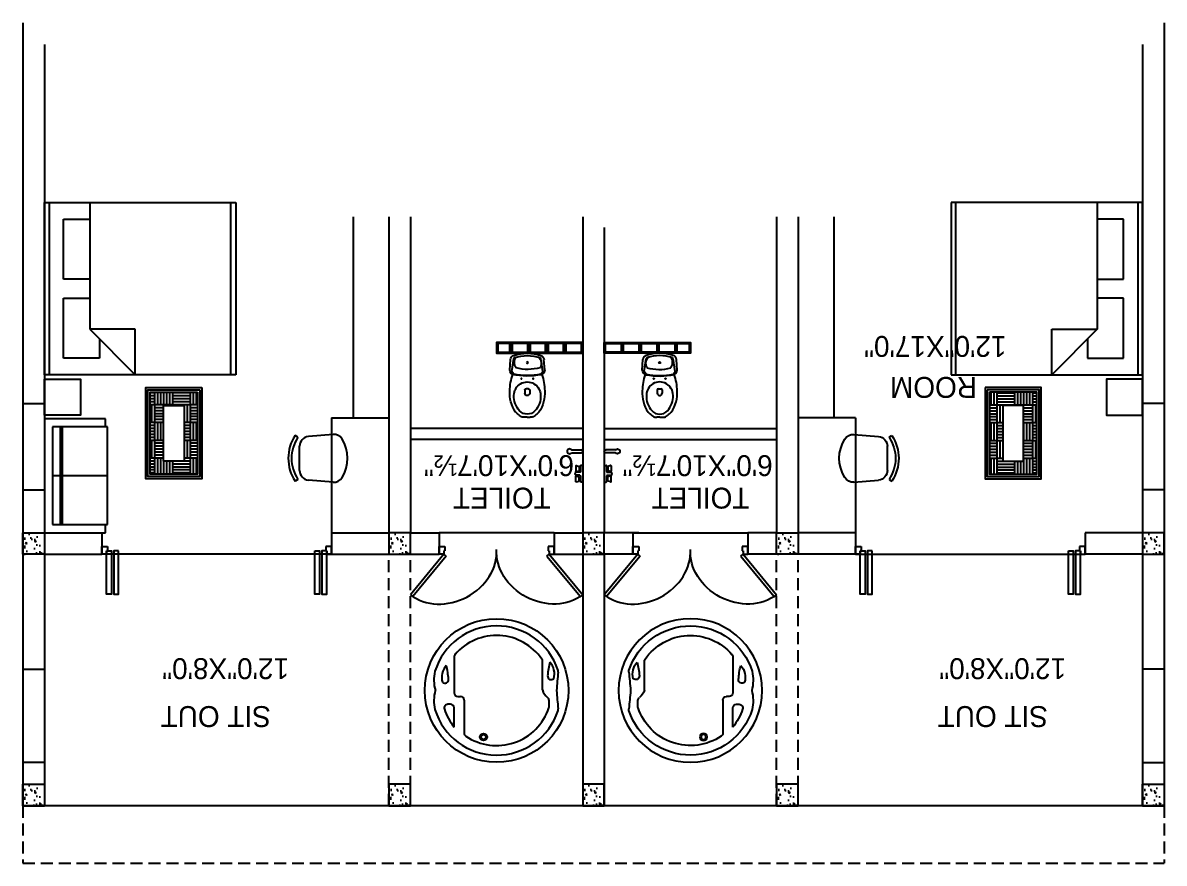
# Model space of a CAD drawing. Extents: x 22122 to 25969, y -3246 to 705.
# Drawn here: x 24188.3 to 24665.3, y -2112.3 to -1761.3 of the extents above; entities that cross this region are included whole.
import ezdxf

# ---------------------------------------------------------------- set-up
doc = ezdxf.new("R2010")
doc.units = 0
doc.header["$LTSCALE"] = 20
doc.header["$MEASUREMENT"] = 0
doc.linetypes.add('HIDDEN', pattern=[0.375, 0.25, -0.125])
doc.linetypes.add('HIDDEN2', pattern=[0.1875, 0.125, -0.0625])
for name, color, linetype in [('COLUMN', 31, 'Continuous'), ('DIMLINE', 254, 'Continuous'), ('DOOR', 1, 'Continuous'), ('FURN', 10, 'Continuous'), ('GLASS BRICKS', 4, 'Continuous'), ('HATCH', 254, 'Continuous'), ('PLUMBING', 6, 'Continuous'), ('text', 2, 'Continuous'), ('wall', 13, 'Continuous')]:
    doc.layers.add(name, color=color, linetype=linetype)
doc.styles.add('style5', font='tt0142m_.ttf')

# ---------------------------------------------------------------- blocks, each defined once
blk = doc.blocks.new('200028')
at = {"layer": 'PLUMBING'}
for points in [[(4.51, 3.33, 1), (4.19, 3.33, 1)], [(4.19, -1.59, 1), (4.51, -1.59, 1)]]:
    blk.add_hatch(color=256, dxfattribs=at).paths.add_polyline_path(points)
for p, q in [((6.25, 6.51), (7.37, 7.3)), ((7.37, 7.3), (12.73, 6.53)), ((7.96, 8.15), (12.33, 7.85)), ((-11.79, 0.87), (-11.79, 2.11)), ((-11.79, 0.87), (-11.79, -0.37)), ((-0.34, 1.87), (-1.73, 1.87)), ((0.16, 1.37), (0.16, 0.37)), ((-0.34, -0.13), (-1.73, -0.13)), ((6.25, -4.77), (7.37, -5.57)), ((7.37, -5.57), (12.73, -4.79)), ((7.96, -6.42), (12.33, -6.11))]:
    blk.add_line(p, q, dxfattribs=at)
for centre, radius in [((4.35, 3.33), 0.156), ((11.09, 0.87), 0.312), ((4.35, -1.59), 0.156)]:
    blk.add_circle(centre, radius, dxfattribs=at)
for centre, radius, start, end in [((-3.12, -1.48), 9.71, 134.7032, 147.6541), ((-7.84, 3.29), 3, 125.7546, 134.7032), ((-1.79, -5.38), 13.57, 85.6873, 125.1099), ((-3.1, -2.14), 8.6, 86.8837, 133.6869), ((-2.58, 0.87), 5.57, 269.4196, 90.5804), ((-1.08, -13.97), 22.13, 71.0966, 89.1989), ((34.56, 0.87), 29.12, 168.7614, 192.0802), ((34.56, 0.87), 28.87, 168.7311, 191.2689), ((7.96, 6.15), 2, 90, 168.7614), ((7.23, 6.32), 1, 81.7925, 168.7311), ((26.7, 1.08), 18.5, 163.6925, 195.267), ((10.67, 3.52), 3.25, 32.7982, 121.967), ((12.19, 5.86), 2, 18.0394, 86.0298), ((12.66, 6.04), 0.5, 18.136, 81.7925), ((-3.12, 0.87), 17.1, 341.864, 18.136), ((-3.12, 0.87), 18.1, 341.9606, 18.0394), ((-8.79, 2.11), 3, 147.6541, 180), ((-6.7, 1.14), 3.75, 128.5444, 184.146), ((-6.7, 0.6), 3.75, 175.854, 231.4556), ((-1.73, 0.87), 1, 90, 180), ((-1.73, 0.87), 1, 180, 270), ((-0.34, 1.37), 0.5, 0, 90), ((-0.34, 0.37), 0.5, 270, 0), ((-8.79, -0.37), 3, 180, 212.3459), ((-3.12, 3.22), 9.71, 212.3459, 225.2968), ((-7.84, -1.55), 3, 225.2968, 234.2454), ((-1.79, 7.11), 13.57, 234.8901, 274.3127), ((-3.1, 3.88), 8.6, 226.3131, 273.1163), ((11.03, -1.03), 3.51, 231.7336, 311.9036), ((12.19, -4.12), 2, 273.9702, 341.9606), ((12.66, -4.3), 0.5, 278.2075, 341.864), ((-1.08, 15.71), 22.13, 270.8011, 288.9034), ((7.96, -4.42), 2, 191.2386, 270), ((7.23, -4.58), 1, 191.2689, 278.2075)]:
    blk.add_arc(centre, radius, start, end, dxfattribs=at)
blk = doc.blocks.new('A$C3B4262AC')
at = {"layer": 'DOOR'}
for p, q in [((0, 4), (0, 0)), ((2.5, 4), (0, 4)), ((0, 0), (3, 0)), ((2.5, 2.25), (2.5, 4)), ((3, 2.25), (2.5, 2.25)), ((3, 0), (3, 2.25))]:
    blk.add_line(p, q, dxfattribs=at)
blk = doc.blocks.new('BIB')
at = {"layer": 'PLUMBING'}
for p, q in [((-4.72, 0.62), (-0.62, 0.62)), ((-4.72, -0.62), (-0.62, -0.62))]:
    blk.add_line(p, q, dxfattribs=at)
for centre, radius, start, end in [((-5.5, 0), 1, 38.6822, 321.3178), ((-0.62, 0), 0.625, 270, 90)]:
    blk.add_arc(centre, radius, start, end, dxfattribs=at)
blk = doc.blocks.new('SHOWER')
at = {"layer": 'PLUMBING'}
for p, q in [((-3.5, 0), (-3.5, 0.75)), ((-3.5, 0), (3.5, 0)), ((-3.43, 2.65), (-3.1, 1.62)), ((-3.26, 2.88), (-1.09, 2.88)), ((-3.25, 1), (-0.88, 1)), ((-2.93, 1.5), (-1.42, 1.5)), ((-0.92, 2.65), (-1.25, 1.62)), ((-0.62, 1.25), (-0.62, 2.62)), ((0.62, 1.25), (0.62, 2.62)), ((0.88, 1), (3.25, 1)), ((0.91, 2.65), (1.24, 1.62)), ((3.25, 2.88), (1.08, 2.88)), ((2.92, 1.5), (1.4, 1.5)), ((3.42, 2.65), (3.09, 1.62)), ((3.5, 0), (3.5, 0.75))]:
    blk.add_line(p, q, dxfattribs=at)
for centre, radius, start, end in [((-3.25, 0.75), 0.25, 90, 180), ((-3.26, 2.7), 0.175, 90, 197.6501), ((-2.93, 1.67), 0.175, 197.6501, 270), ((-1.42, 1.67), 0.175, 270, 342.3499), ((-1.09, 2.7), 0.175, 342.3499, 90), ((-0.88, 1.25), 0.25, 270, 0), ((0, 2.62), 0.625, 0, 180), ((0.88, 1.25), 0.25, 180, 270), ((1.08, 2.7), 0.175, 90, 197.6501), ((1.4, 1.67), 0.175, 197.6501, 270), ((2.92, 1.67), 0.175, 270, 342.3499), ((3.25, 2.7), 0.175, 342.3499, 90), ((3.25, 0.75), 0.25, 0, 90)]:
    blk.add_arc(centre, radius, start, end, dxfattribs=at)
blk = doc.blocks.new('CARLO')
for p, q in [((35.59, 36.27), (35.59, 50.09)), ((39.78, 47.54), (39.78, 39.56)), ((0.13, 39), (0.13, 36.43)), ((38.27, 34.77), (37.09, 34.77)), ((41.28, 38.06), (42.43, 38.06)), ((2.85, 31.97), (2.85, 20.08)), ((39.77, 18.16), (39.77, 33.27))]:
    blk.add_line(p, q)
for centre, radius in [((22.05, 32.28), 30), ((27.54, 51.7), 1.5), ((27.54, 51.7), 1)]:
    blk.add_circle(centre, radius)
for centre, radius, start, end in [((22.05, 32.28), 27, 17.2485, 162.0447), ((22.05, 32.28), 23, 55.9489, 161.7681), ((34.09, 50.09), 1.5, 0, 55.9489), ((21.06, 32.53), 24, 18.2214, 38.7348), ((-2.21, 40.14), 1.5, 162.0447, 186.6967), ((-156.94, 21.97), 154.3, 3.824, 6.6967), ((1.63, 39), 1.5, 161.7681, 180), ((41.28, 39.56), 1.5, 180, 270), ((42.43, 39.56), 1.5, 270, 18.2214), ((32.34, 36.61), 15.93, 344.1542, 13.3342), ((1.63, 36.43), 1.5, 180, 233.6333), ((-2.5, 30.81), 5.48, 12.253, 53.6333), ((37.09, 36.27), 1.5, 180, 270), ((38.27, 33.27), 1.5, 0, 90), ((-160.31, 42.94), 157.69, 353.3167, 356.1156), ((43.66, 27.73), 1.5, 46.3379, 184.9136), ((37.74, 26.77), 7.26, 317.5847, 16.3861), ((32.42, 27.93), 15.84, 346.6544, 15.8676), ((-2.21, 24.41), 1.5, 173.3167, 197.9548), ((22.05, 32.28), 27, 197.9548, 342.7515), ((5.15, 25.31), 7.26, 163.6139, 222.4153), ((-0.77, 26.27), 1.5, 355.0864, 133.6621), ((-29.07, 28.03), 29.85, 345.215, 356.3677), ((71.96, 29.49), 29.85, 183.6323, 194.785), ((4.35, 20.08), 1.5, 180, 214.5636), ((22.05, 32.28), 23, 214.5636, 318.9795), ((37.77, 18.35), 2, 318.4718, 360)]:
    blk.add_arc(centre, radius, start, end)
blk = doc.blocks.new('A$C30EC73FB')
at = {"layer": 'DOOR'}
for p, q in [((2, 0), (-12, 16.94)), ((2.94, 0.78), (-11.02, 17.65)), ((2.94, 0.78), (2, 0))]:
    blk.add_line(p, q, dxfattribs=at)
at = {"layer": 'DOOR', "extrusion": (0, 0, -1)}
blk.add_ellipse((2.83, 1.52), major_axis=(-19.46, 9.92), ratio=0.847758, start_param=0.387427, end_param=2.787493, dxfattribs=at)
blk = doc.blocks.new('RECTANG')
for p, q in [((1, 1), (0, 1)), ((0, 1), (0, 0)), ((1, 0), (1, 1)), ((0, 0), (1, 0))]:
    blk.add_line(p, q)
blk = doc.blocks.new('BEDKING')
at = {"color": 0}
for p, q in [((-78, -36), (-78, 36)), ((-19, 36), (-19, -17)), ((-2, 36), (-2, -36)), ((-8, 29), (-19, 29)), ((-8, 4), (-8, 29)), ((-19, 4), (-8, 4)), ((-8, -4), (-19, -4)), ((-8, -29), (-8, -4)), ((-38, -17), (-19, -17)), ((-38, -36), (-38, -17)), ((-19, -17), (-38, -36)), ((-23, -21), (-23, -29)), ((-23, -29), (-8, -29))]:
    blk.add_line(p, q, dxfattribs=at)
at = {"color": 0, "xscale": 80, "yscale": 72, "zscale": 80}
blk.add_blockref('RECTANG', (-80, -36), dxfattribs=at)
blk = doc.blocks.new('CHAIR1')
at = {"color": 0}
for p, q in [((6.09, 9.96), (16.38, 9.07)), ((20.77, 8.8), (21.88, 9.57)), ((20.09, 5.02), (20.09, -5.02)), ((6.09, -9.96), (16.38, -9.07)), ((20.77, -8.8), (21.88, -9.57))]:
    blk.add_line(p, q, dxfattribs=at)
for centre, radius, start, end in [((5.74, 5.91), 4.06, 85.0303, 148.407), ((7.9, 0), 16.94, 325.6197, 34.3803), ((15.35, 0), 15.35, 148.407, 211.593), ((16.03, 5.02), 4.06, 0, 85.0303), ((7.9, 0), 15.59, 325.6197, 34.3803), ((5.74, -5.91), 4.06, 211.593, 274.9697), ((16.03, -5.02), 4.06, 274.9697, 0)]:
    blk.add_arc(centre, radius, start, end, dxfattribs=at)
blk = doc.blocks.new('SOFA')
at = {"color": 1}
for p, q in [((28, 4), (-28, 4)), ((-28, 4), (-28, -26)), ((24, 0), (-24, 0)), ((-24, 0), (-24, -27)), ((0, -27), (0, 0)), ((28, -26), (28, 4)), ((-24, -4), (24, -4)), ((-24, -5), (24, -5)), ((24, -27), (24, 0)), ((24, -27), (24, 0)), ((-28, -26), (-24, -26)), ((-24, -27), (24, -27)), ((24, -26), (28, -26))]:
    blk.add_line(p, q, dxfattribs=at)

msp = doc.modelspace()

# ---------------------------------------------------------------- hatches: boundary and pattern name
at = {"layer": 'FURN'}
h = msp.add_hatch(dxfattribs=at)
h.set_pattern_fill('AR-PARQ1', color=9, scale=0.61875, style=0)
h.set_pattern_definition([(270, (19394.801, 4041.431), (7.425, -7.425), [7.425, -7.425]), (270, (19393.5636, 4041.431), (7.425, -7.425), [7.425, -7.425]), (270, (19392.326, 4041.431), (7.425, -7.425), [7.425, -7.425]), (270, (19391.0886, 4041.431), (7.425, -7.425), [7.425, -7.425]), (270, (19389.851, 4041.431), (7.425, -7.425), [7.425, -7.425]), (270, (19388.6136, 4041.431), (7.425, -7.425), [7.425, -7.425]), (270, (19387.376, 4041.431), (7.425, -7.425), [7.425, -7.425]), (180, (19394.801, 4034.006), (-7.425, 7.425), [7.425, -7.425]), (180, (19394.801, 4032.768), (-7.425, 7.425), [7.425, -7.425]), (180, (19394.801, 4031.531), (-7.425, 7.425), [7.425, -7.425]), (180, (19394.801, 4030.293), (-7.425, 7.425), [7.425, -7.425]), (180, (19394.801, 4029.056), (-7.425, 7.425), [7.425, -7.425]), (180, (19394.801, 4027.818), (-7.425, 7.425), [7.425, -7.425]), (180, (19394.801, 4026.581), (-7.425, 7.425), [7.425, -7.425])])
h.paths.add_polyline_path([(24261.26, -1949.84), (24241.47, -1949.84), (24241.47, -1915.52), (24261.26, -1915.52)])
h.paths.add_polyline_path([(24255.69, -1921.13), (24247.04, -1921.13), (24247.04, -1944.32), (24255.69, -1944.32)], flags=16)
h = msp.add_hatch(dxfattribs=at)
h.set_pattern_fill('AR-PARQ1', color=9, scale=0.61875, style=0)
h.set_pattern_definition([(270, (29458.724, 4041.431), (-7.425, -7.425), [7.425, -7.425]), (270, (29459.962, 4041.431), (-7.425, -7.425), [7.425, -7.425]), (270, (29461.199, 4041.431), (-7.425, -7.425), [7.425, -7.425]), (270, (29462.437, 4041.431), (-7.425, -7.425), [7.425, -7.425]), (270, (29463.674, 4041.431), (-7.425, -7.425), [7.425, -7.425]), (270, (29464.912, 4041.431), (-7.425, -7.425), [7.425, -7.425]), (270, (29466.149, 4041.431), (-7.425, -7.425), [7.425, -7.425]), (360, (29458.724, 4034.006), (7.425, 7.425), [7.425, -7.425]), (360, (29458.724, 4032.768), (7.425, 7.425), [7.425, -7.425]), (360, (29458.724, 4031.531), (7.425, 7.425), [7.425, -7.425]), (360, (29458.724, 4030.293), (7.425, 7.425), [7.425, -7.425]), (360, (29458.724, 4029.056), (7.425, 7.425), [7.425, -7.425]), (360, (29458.724, 4027.818), (7.425, 7.425), [7.425, -7.425]), (360, (29458.724, 4026.581), (7.425, 7.425), [7.425, -7.425])])
h.paths.add_polyline_path([(24592.27, -1949.84), (24612.06, -1949.84), (24612.06, -1915.52), (24592.27, -1915.52)])
h.paths.add_polyline_path([(24597.84, -1921.13), (24606.49, -1921.13), (24606.49, -1944.32), (24597.84, -1944.32)], flags=16)
at = {"layer": 'HATCH'}
h = msp.add_hatch(dxfattribs=at)
h.set_pattern_fill('AR-CONC', color=8, angle=180, style=0)
h.set_pattern_definition([(230, (197682.3204, -39675.821), (-7.17260183, 0.62752135), [0.75, -8.25]), (175, (197682.3204, -39675.821), (1.38751334, -7.52192134), [0.6, -6.6]), (280.4514, (197681.723, -39675.7686), (-5.78509382, -6.89439542), [0.6374019, -7.01142112]), (226.1842, (197682.32, -39677.821), (-10.6724105, 1.65519014), [1.125, -12.375]), (276.6356, (197681.431, -39677.683), (-9.34662706, -9.7411787), [0.9561029, -10.51713]), (171.1842, (197682.32, -39677.821), (-9.34661945, -9.741186), [0.9, -9.9]), (201, (197681.3204, -39677.321), (-5.96907052, 4.0261889), [0.75, -8.25]), (146, (197681.3204, -39677.321), (-2.43315332, -7.25150045), [0.6, -6.6]), (251.4514, (197680.823, -39676.985), (-8.40222629, -3.22530497), [0.6374019, -7.01142112]), (217.5, (197682.3204, -39675.8209), (-0.121598553, -3.32893854), [0, -6.52, 0, -6.7, 0, -6.625]), (187.5, (197682.3204, -39675.821), (-2.630695374, -3.94411712), [0, -3.82, 0, -6.37, 0, -2.525]), (147.5, (197684.5504, -39675.8209), (-5.33822436, 0.225548717), [0, -2.5, 0, -7.8, 0, -10.35]), (137.5, (197685.5504, -39675.821), (-5.83186169, -1.00104982), [0, -3.25, 0, -5.18, 0, -7.35])])
h.paths.add_polyline_path([(24188.26, -1983.29), (24197.26, -1983.29), (24197.26, -1974.29), (24188.26, -1974.29)])
h = msp.add_hatch(dxfattribs=at)
h.set_pattern_fill('AR-CONC', color=8, angle=180, style=0)
h.set_pattern_definition([(230, (197835.319, -39675.821), (-7.17260183, 0.62752135), [0.75, -8.25]), (175, (197835.319, -39675.821), (1.38751334, -7.52192134), [0.6, -6.6]), (280.4514, (197834.721, -39675.7686), (-5.78509382, -6.89439542), [0.6374019, -7.01142112]), (226.1842, (197835.319, -39677.821), (-10.6724105, 1.65519014), [1.125, -12.375]), (276.6356, (197834.43, -39677.683), (-9.34662706, -9.7411787), [0.9561029, -10.51713]), (171.1842, (197835.319, -39677.821), (-9.34661945, -9.741186), [0.9, -9.9]), (201, (197834.319, -39677.321), (-5.96907052, 4.0261889), [0.75, -8.25]), (146, (197834.319, -39677.321), (-2.43315332, -7.25150045), [0.6, -6.6]), (251.4514, (197833.8215, -39676.985), (-8.40222629, -3.22530497), [0.6374019, -7.01142112]), (217.5, (197835.319, -39675.8209), (-0.121598553, -3.32893854), [0, -6.52, 0, -6.7, 0, -6.625]), (187.5, (197835.319, -39675.821), (-2.630695374, -3.94411712), [0, -3.82, 0, -6.37, 0, -2.525]), (147.5, (197837.549, -39675.8209), (-5.33822436, 0.225548717), [0, -2.5, 0, -7.8, 0, -10.35]), (137.5, (197838.549, -39675.821), (-5.83186169, -1.00104982), [0, -3.25, 0, -5.18, 0, -7.35])])
h.paths.add_polyline_path([(24341.26, -1983.29), (24350.26, -1983.29), (24350.26, -1974.29), (24341.26, -1974.29)])
h = msp.add_hatch(dxfattribs=at)
h.set_pattern_fill('AR-CONC', color=8, angle=180, style=0)
h.set_pattern_definition([(230, (197916.3204, -39675.821), (-7.17260183, 0.62752135), [0.75, -8.25]), (175, (197916.3204, -39675.821), (1.38751334, -7.52192134), [0.6, -6.6]), (280.4514, (197915.723, -39675.7686), (-5.78509382, -6.89439542), [0.6374019, -7.01142112]), (226.1842, (197916.32, -39677.821), (-10.6724105, 1.65519014), [1.125, -12.375]), (276.6356, (197915.431, -39677.683), (-9.34662706, -9.7411787), [0.9561029, -10.51713]), (171.1842, (197916.32, -39677.821), (-9.34661945, -9.741186), [0.9, -9.9]), (201, (197915.3204, -39677.321), (-5.96907052, 4.0261889), [0.75, -8.25]), (146, (197915.3204, -39677.321), (-2.43315332, -7.25150045), [0.6, -6.6]), (251.4514, (197914.823, -39676.985), (-8.40222629, -3.22530497), [0.6374019, -7.01142112]), (217.5, (197916.3204, -39675.8209), (-0.121598553, -3.32893854), [0, -6.52, 0, -6.7, 0, -6.625]), (187.5, (197916.3204, -39675.821), (-2.630695374, -3.94411712), [0, -3.82, 0, -6.37, 0, -2.525]), (147.5, (197918.5504, -39675.8209), (-5.33822436, 0.225548717), [0, -2.5, 0, -7.8, 0, -10.35]), (137.5, (197919.5504, -39675.821), (-5.83186169, -1.00104982), [0, -3.25, 0, -5.18, 0, -7.35])])
h.paths.add_polyline_path([(24422.26, -1983.29), (24431.26, -1983.29), (24431.26, -1974.29), (24422.26, -1974.29)])
h = msp.add_hatch(dxfattribs=at)
h.set_pattern_fill('AR-CONC', color=8, angle=180, style=0)
h.set_pattern_definition([(230, (197997.3204, -39675.821), (-7.17260183, 0.62752135), [0.75, -8.25]), (175, (197997.3204, -39675.821), (1.38751334, -7.52192134), [0.6, -6.6]), (280.4514, (197996.723, -39675.7686), (-5.78509382, -6.89439542), [0.6374019, -7.01142112]), (226.1842, (197997.32, -39677.821), (-10.6724105, 1.65519014), [1.125, -12.375]), (276.6356, (197996.431, -39677.683), (-9.34662706, -9.7411787), [0.9561029, -10.51713]), (171.1842, (197997.32, -39677.821), (-9.34661945, -9.741186), [0.9, -9.9]), (201, (197996.3204, -39677.321), (-5.96907052, 4.0261889), [0.75, -8.25]), (146, (197996.3204, -39677.321), (-2.43315332, -7.25150045), [0.6, -6.6]), (251.4514, (197995.823, -39676.985), (-8.40222629, -3.22530497), [0.6374019, -7.01142112]), (217.5, (197997.3204, -39675.8209), (-0.121598553, -3.32893854), [0, -6.52, 0, -6.7, 0, -6.625]), (187.5, (197997.3204, -39675.821), (-2.630695374, -3.94411712), [0, -3.82, 0, -6.37, 0, -2.525]), (147.5, (197999.5504, -39675.8209), (-5.33822436, 0.225548717), [0, -2.5, 0, -7.8, 0, -10.35]), (137.5, (198000.5504, -39675.821), (-5.83186169, -1.00104982), [0, -3.25, 0, -5.18, 0, -7.35])])
h.paths.add_polyline_path([(24503.26, -1983.29), (24512.26, -1983.29), (24512.26, -1974.29), (24503.26, -1974.29)])
h = msp.add_hatch(dxfattribs=at)
h.set_pattern_fill('AR-CONC', color=8, angle=180, style=0)
h.set_pattern_definition([(230, (198150.3204, -39675.821), (-7.17260183, 0.62752135), [0.75, -8.25]), (175, (198150.3204, -39675.821), (1.38751334, -7.52192134), [0.6, -6.6]), (280.4514, (198149.723, -39675.7686), (-5.78509382, -6.89439542), [0.6374019, -7.01142112]), (226.1842, (198150.32, -39677.821), (-10.6724105, 1.65519014), [1.125, -12.375]), (276.6356, (198149.431, -39677.683), (-9.34662706, -9.7411787), [0.9561029, -10.51713]), (171.1842, (198150.32, -39677.821), (-9.34661945, -9.741186), [0.9, -9.9]), (201, (198149.3204, -39677.321), (-5.96907052, 4.0261889), [0.75, -8.25]), (146, (198149.3204, -39677.321), (-2.43315332, -7.25150045), [0.6, -6.6]), (251.4514, (198148.823, -39676.985), (-8.40222629, -3.22530497), [0.6374019, -7.01142112]), (217.5, (198150.3204, -39675.8209), (-0.121598553, -3.32893854), [0, -6.52, 0, -6.7, 0, -6.625]), (187.5, (198150.3204, -39675.821), (-2.630695374, -3.94411712), [0, -3.82, 0, -6.37, 0, -2.525]), (147.5, (198152.5504, -39675.8209), (-5.33822436, 0.225548717), [0, -2.5, 0, -7.8, 0, -10.35]), (137.5, (198153.5504, -39675.821), (-5.83186169, -1.00104982), [0, -3.25, 0, -5.18, 0, -7.35])])
h.paths.add_polyline_path([(24656.26, -1983.29), (24665.26, -1983.29), (24665.26, -1974.29), (24656.26, -1974.29)])
h = msp.add_hatch(dxfattribs=at)
h.set_pattern_fill('AR-CONC', color=8, angle=180, style=0)
h.set_pattern_definition([(230, (197682.3204, -39780.821), (-7.17260183, 0.62752135), [0.75, -8.25]), (175, (197682.3204, -39780.821), (1.38751334, -7.52192134), [0.6, -6.6]), (280.4514, (197681.723, -39780.7686), (-5.78509382, -6.89439542), [0.6374019, -7.01142112]), (226.1842, (197682.32, -39782.821), (-10.6724105, 1.65519014), [1.125, -12.375]), (276.6356, (197681.431, -39782.683), (-9.34662706, -9.7411787), [0.9561029, -10.51713]), (171.1842, (197682.32, -39782.821), (-9.34661945, -9.741186), [0.9, -9.9]), (201, (197681.3204, -39782.321), (-5.96907052, 4.0261889), [0.75, -8.25]), (146, (197681.3204, -39782.321), (-2.43315332, -7.25150045), [0.6, -6.6]), (251.4514, (197680.823, -39781.985), (-8.40222629, -3.22530497), [0.6374019, -7.01142112]), (217.5, (197682.3204, -39780.8209), (-0.121598553, -3.32893854), [0, -6.52, 0, -6.7, 0, -6.625]), (187.5, (197682.3204, -39780.821), (-2.630695374, -3.94411712), [0, -3.82, 0, -6.37, 0, -2.525]), (147.5, (197684.5504, -39780.8209), (-5.33822436, 0.225548717), [0, -2.5, 0, -7.8, 0, -10.35]), (137.5, (197685.5504, -39780.821), (-5.83186169, -1.00104982), [0, -3.25, 0, -5.18, 0, -7.35])])
h.paths.add_polyline_path([(24188.26, -2088.29), (24197.26, -2088.29), (24197.26, -2079.29), (24188.26, -2079.29)])
h = msp.add_hatch(dxfattribs=at)
h.set_pattern_fill('AR-CONC', color=8, angle=180, style=0)
h.set_pattern_definition([(230, (197835.3204, -39780.821), (-7.17260183, 0.62752135), [0.75, -8.25]), (175, (197835.3204, -39780.821), (1.38751334, -7.52192134), [0.6, -6.6]), (280.4514, (197834.723, -39780.7686), (-5.78509382, -6.89439542), [0.6374019, -7.01142112]), (226.1842, (197835.32, -39782.821), (-10.6724105, 1.65519014), [1.125, -12.375]), (276.6356, (197834.431, -39782.683), (-9.34662706, -9.7411787), [0.9561029, -10.51713]), (171.1842, (197835.32, -39782.821), (-9.34661945, -9.741186), [0.9, -9.9]), (201, (197834.3204, -39782.321), (-5.96907052, 4.0261889), [0.75, -8.25]), (146, (197834.3204, -39782.321), (-2.43315332, -7.25150045), [0.6, -6.6]), (251.4514, (197833.823, -39781.985), (-8.40222629, -3.22530497), [0.6374019, -7.01142112]), (217.5, (197835.3204, -39780.8209), (-0.121598553, -3.32893854), [0, -6.52, 0, -6.7, 0, -6.625]), (187.5, (197835.3204, -39780.821), (-2.630695374, -3.94411712), [0, -3.82, 0, -6.37, 0, -2.525]), (147.5, (197837.5504, -39780.8209), (-5.33822436, 0.225548717), [0, -2.5, 0, -7.8, 0, -10.35]), (137.5, (197838.5504, -39780.821), (-5.83186169, -1.00104982), [0, -3.25, 0, -5.18, 0, -7.35])])
h.paths.add_polyline_path([(24341.26, -2088.29), (24350.26, -2088.29), (24350.26, -2079.29), (24341.26, -2079.29)])
h = msp.add_hatch(dxfattribs=at)
h.set_pattern_fill('AR-CONC', color=8, angle=180, style=0)
h.set_pattern_definition([(230, (197916.319, -39780.821), (-7.17260183, 0.62752135), [0.75, -8.25]), (175, (197916.319, -39780.821), (1.38751334, -7.52192134), [0.6, -6.6]), (280.4514, (197915.721, -39780.7686), (-5.78509382, -6.89439542), [0.6374019, -7.01142112]), (226.1842, (197916.319, -39782.821), (-10.6724105, 1.65519014), [1.125, -12.375]), (276.6356, (197915.43, -39782.683), (-9.34662706, -9.7411787), [0.9561029, -10.51713]), (171.1842, (197916.319, -39782.821), (-9.34661945, -9.741186), [0.9, -9.9]), (201, (197915.319, -39782.321), (-5.96907052, 4.0261889), [0.75, -8.25]), (146, (197915.319, -39782.321), (-2.43315332, -7.25150045), [0.6, -6.6]), (251.4514, (197914.8215, -39781.985), (-8.40222629, -3.22530497), [0.6374019, -7.01142112]), (217.5, (197916.319, -39780.8209), (-0.121598553, -3.32893854), [0, -6.52, 0, -6.7, 0, -6.625]), (187.5, (197916.319, -39780.821), (-2.630695374, -3.94411712), [0, -3.82, 0, -6.37, 0, -2.525]), (147.5, (197918.549, -39780.8209), (-5.33822436, 0.225548717), [0, -2.5, 0, -7.8, 0, -10.35]), (137.5, (197919.549, -39780.821), (-5.83186169, -1.00104982), [0, -3.25, 0, -5.18, 0, -7.35])])
h.paths.add_polyline_path([(24422.26, -2088.29), (24431.26, -2088.29), (24431.26, -2079.29), (24422.26, -2079.29)])
h = msp.add_hatch(dxfattribs=at)
h.set_pattern_fill('AR-CONC', color=8, angle=180, style=0)
h.set_pattern_definition([(230, (197997.3204, -39780.821), (-7.17260183, 0.62752135), [0.75, -8.25]), (175, (197997.3204, -39780.821), (1.38751334, -7.52192134), [0.6, -6.6]), (280.4514, (197996.723, -39780.7686), (-5.78509382, -6.89439542), [0.6374019, -7.01142112]), (226.1842, (197997.32, -39782.821), (-10.6724105, 1.65519014), [1.125, -12.375]), (276.6356, (197996.431, -39782.683), (-9.34662706, -9.7411787), [0.9561029, -10.51713]), (171.1842, (197997.32, -39782.821), (-9.34661945, -9.741186), [0.9, -9.9]), (201, (197996.3204, -39782.321), (-5.96907052, 4.0261889), [0.75, -8.25]), (146, (197996.3204, -39782.321), (-2.43315332, -7.25150045), [0.6, -6.6]), (251.4514, (197995.823, -39781.985), (-8.40222629, -3.22530497), [0.6374019, -7.01142112]), (217.5, (197997.3204, -39780.8209), (-0.121598553, -3.32893854), [0, -6.52, 0, -6.7, 0, -6.625]), (187.5, (197997.3204, -39780.821), (-2.630695374, -3.94411712), [0, -3.82, 0, -6.37, 0, -2.525]), (147.5, (197999.5504, -39780.8209), (-5.33822436, 0.225548717), [0, -2.5, 0, -7.8, 0, -10.35]), (137.5, (198000.5504, -39780.821), (-5.83186169, -1.00104982), [0, -3.25, 0, -5.18, 0, -7.35])])
h.paths.add_polyline_path([(24503.26, -2088.29), (24512.26, -2088.29), (24512.26, -2079.29), (24503.26, -2079.29)])
h = msp.add_hatch(dxfattribs=at)
h.set_pattern_fill('AR-CONC', color=8, angle=180, style=0)
h.set_pattern_definition([(230, (198150.3204, -39780.821), (-7.17260183, 0.62752135), [0.75, -8.25]), (175, (198150.3204, -39780.821), (1.38751334, -7.52192134), [0.6, -6.6]), (280.4514, (198149.723, -39780.7686), (-5.78509382, -6.89439542), [0.6374019, -7.01142112]), (226.1842, (198150.32, -39782.821), (-10.6724105, 1.65519014), [1.125, -12.375]), (276.6356, (198149.431, -39782.683), (-9.34662706, -9.7411787), [0.9561029, -10.51713]), (171.1842, (198150.32, -39782.821), (-9.34661945, -9.741186), [0.9, -9.9]), (201, (198149.3204, -39782.321), (-5.96907052, 4.0261889), [0.75, -8.25]), (146, (198149.3204, -39782.321), (-2.43315332, -7.25150045), [0.6, -6.6]), (251.4514, (198148.823, -39781.985), (-8.40222629, -3.22530497), [0.6374019, -7.01142112]), (217.5, (198150.3204, -39780.8209), (-0.121598553, -3.32893854), [0, -6.52, 0, -6.7, 0, -6.625]), (187.5, (198150.3204, -39780.821), (-2.630695374, -3.94411712), [0, -3.82, 0, -6.37, 0, -2.525]), (147.5, (198152.5504, -39780.8209), (-5.33822436, 0.225548717), [0, -2.5, 0, -7.8, 0, -10.35]), (137.5, (198153.5504, -39780.821), (-5.83186169, -1.00104982), [0, -3.25, 0, -5.18, 0, -7.35])])
h.paths.add_polyline_path([(24656.26, -2088.29), (24665.26, -2088.29), (24665.26, -2079.29), (24656.26, -2079.29)])

# ---------------------------------------------------------------- linework, layer by layer
for p, q in [((24422.26, -1930.79), (24350.26, -1930.79)), ((24431.26, -1930.79), (24503.26, -1930.79)), ((24422.26, -1935.29), (24350.26, -1935.29)), ((24431.26, -1935.29), (24503.26, -1935.29))]:
    msp.add_line(p, q)
at = {"linetype": 'HIDDEN2', "ltscale": 2}
for p, q in [((24341.26, -2088.29), (24341.26, -1983.29)), ((24350.26, -2088.29), (24350.26, -1983.29)), ((24503.26, -2088.29), (24503.26, -1983.29)), ((24512.26, -2088.29), (24512.26, -1983.29))]:
    msp.add_line(p, q, dxfattribs=at)
at = {"linetype": 'HIDDEN'}
for p, q in [((24188.26, -2088.29), (24188.26, -2112.29)), ((24665.26, -2088.29), (24665.26, -2112.29)), ((24188.26, -2112.29), (24665.26, -2112.29))]:
    msp.add_line(p, q, dxfattribs=at)
at = {"layer": 'COLUMN'}
for points in [[(24188.26, -1974.29), (24197.26, -1974.29), (24197.26, -1983.29), (24188.26, -1983.29)], [(24350.26, -1974.29), (24341.26, -1974.29), (24341.26, -1983.29), (24350.26, -1983.29)], [(24431.26, -1974.29), (24422.26, -1974.29), (24422.26, -1983.29), (24431.26, -1983.29)], [(24503.26, -1974.29), (24512.26, -1974.29), (24512.26, -1983.29), (24503.26, -1983.29)], [(24665.26, -1974.29), (24656.26, -1974.29), (24656.26, -1983.29), (24665.26, -1983.29)], [(24188.26, -2079.29), (24197.26, -2079.29), (24197.26, -2088.29), (24188.26, -2088.29)], [(24350.26, -2079.29), (24341.26, -2079.29), (24341.26, -2088.29), (24350.26, -2088.29)], [(24431.26, -2079.29), (24422.26, -2079.29), (24422.26, -2088.29), (24431.26, -2088.29)], [(24512.26, -2079.29), (24503.26, -2079.29), (24503.26, -2088.29), (24512.26, -2088.29)], [(24656.26, -2079.29), (24665.26, -2079.29), (24665.26, -2088.29), (24656.26, -2088.29)]]:
    msp.add_lwpolyline(points, close=True, dxfattribs=at)
at = {"layer": 'DIMLINE'}
for p, q in [((24410.26, -1974.29), (24362.26, -1974.29)), ((24443.26, -1974.29), (24491.26, -1974.29))]:
    msp.add_line(p, q, dxfattribs=at)
at = {"layer": 'DOOR', "color": 4}
for points in [[(24223.26, -1981.89), (24225.26, -1981.89), (24225.26, -1999.89), (24223.26, -1999.89)], [(24228.26, -1981.89), (24226.26, -1981.89), (24226.26, -1999.89), (24228.26, -1999.89)], [(24310.26, -1981.89), (24312.26, -1981.89), (24312.26, -1999.89), (24310.26, -1999.89)], [(24315.26, -1981.89), (24313.26, -1981.89), (24313.26, -1999.89), (24315.26, -1999.89)], [(24538.26, -1981.89), (24540.26, -1981.89), (24540.26, -1999.89), (24538.26, -1999.89)], [(24543.26, -1981.89), (24541.26, -1981.89), (24541.26, -1999.89), (24543.26, -1999.89)], [(24625.26, -1981.89), (24627.26, -1981.89), (24627.26, -1999.89), (24625.26, -1999.89)], [(24630.26, -1981.89), (24628.26, -1981.89), (24628.26, -1999.89), (24630.26, -1999.89)]]:
    msp.add_lwpolyline(points, close=True, dxfattribs=at)
at = {"layer": 'FURN'}
for p, q in [((24326.26, -1842.29), (24326.26, -1926.29)), ((24527.26, -1842.29), (24527.26, -1926.29)), ((24317.26, -1926.29), (24341.26, -1926.29)), ((24317.26, -1926.29), (24317.26, -1974.29)), ((24536.26, -1926.29), (24512.26, -1926.29)), ((24536.26, -1926.29), (24536.26, -1974.29))]:
    msp.add_line(p, q, dxfattribs=at)
for points in [[(24197.26, -1925.14), (24197.26, -1910.11), (24212.33, -1910.11), (24212.33, -1925.14)], [(24656.26, -1925.14), (24656.26, -1910.11), (24641.2, -1910.11), (24641.2, -1925.14)], [(24263.11, -1913.66), (24263.11, -1951.7), (24239.61, -1951.7), (24239.61, -1913.66)], [(24590.41, -1913.66), (24590.41, -1951.7), (24613.91, -1951.7), (24613.91, -1913.66)], [(24255.69, -1921.13), (24255.69, -1944.32), (24247.04, -1944.32), (24247.04, -1921.13)], [(24597.84, -1921.13), (24597.84, -1944.32), (24606.49, -1944.32), (24606.49, -1921.13)]]:
    msp.add_lwpolyline(points, close=True, dxfattribs=at)
at = {"layer": 'FURN', "color": 9}
for points in [[(24262.18, -1914.59), (24262.18, -1950.77), (24240.54, -1950.77), (24240.54, -1914.59)], [(24261.26, -1915.52), (24261.26, -1949.84), (24241.47, -1949.84), (24241.47, -1915.52)], [(24591.34, -1914.59), (24591.34, -1950.77), (24612.98, -1950.77), (24612.98, -1914.59)], [(24592.27, -1915.52), (24592.27, -1949.84), (24612.06, -1949.84), (24612.06, -1915.52)]]:
    msp.add_lwpolyline(points, close=True, dxfattribs=at)
at = {"layer": 'GLASS BRICKS'}
for points in [[(24392.26, -1894.79), (24386.26, -1894.79), (24386.26, -1899.29), (24392.26, -1899.29)], [(24399.76, -1894.79), (24392.26, -1894.79), (24392.26, -1899.29), (24399.76, -1899.29)], [(24407.26, -1894.79), (24399.76, -1894.79), (24399.76, -1899.29), (24407.26, -1899.29)], [(24414.76, -1894.79), (24407.26, -1894.79), (24407.26, -1899.29), (24414.76, -1899.29)], [(24422.26, -1894.79), (24414.76, -1894.79), (24414.76, -1899.29), (24422.26, -1899.29)], [(24431.26, -1894.79), (24438.76, -1894.79), (24438.76, -1899.29), (24431.26, -1899.29)], [(24438.76, -1894.79), (24446.26, -1894.79), (24446.26, -1899.29), (24438.76, -1899.29)], [(24446.26, -1894.79), (24453.76, -1894.79), (24453.76, -1899.29), (24446.26, -1899.29)], [(24453.76, -1894.79), (24461.26, -1894.79), (24461.26, -1899.29), (24453.76, -1899.29)], [(24461.26, -1894.79), (24467.26, -1894.79), (24467.26, -1899.29), (24461.26, -1899.29)]]:
    msp.add_lwpolyline(points, close=True, dxfattribs=at)
at = {"layer": 'GLASS BRICKS', "color": 8}
for points in [[(24391.76, -1895.29), (24386.76, -1895.29), (24386.76, -1898.79), (24391.76, -1898.79)], [(24399.26, -1895.29), (24392.76, -1895.29), (24392.76, -1898.79), (24399.26, -1898.79)], [(24406.76, -1895.29), (24400.26, -1895.29), (24400.26, -1898.79), (24406.76, -1898.79)], [(24414.26, -1895.29), (24407.76, -1895.29), (24407.76, -1898.79), (24414.26, -1898.79)], [(24421.76, -1895.29), (24415.26, -1895.29), (24415.26, -1898.79), (24421.76, -1898.79)], [(24431.76, -1895.29), (24438.26, -1895.29), (24438.26, -1898.79), (24431.76, -1898.79)], [(24439.26, -1895.29), (24445.76, -1895.29), (24445.76, -1898.79), (24439.26, -1898.79)], [(24446.76, -1895.29), (24453.26, -1895.29), (24453.26, -1898.79), (24446.76, -1898.79)], [(24454.26, -1895.29), (24460.76, -1895.29), (24460.76, -1898.79), (24454.26, -1898.79)], [(24461.76, -1895.29), (24466.76, -1895.29), (24466.76, -1898.79), (24461.76, -1898.79)]]:
    msp.add_lwpolyline(points, close=True, dxfattribs=at)
at = {"layer": 'wall'}
for p, q in [((24188.26, -1761.29), (24188.26, -2088.29)), ((24665.26, -1761.29), (24665.26, -2088.29)), ((24197.26, -1770.29), (24197.26, -1974.29)), ((24656.26, -1770.29), (24656.26, -1974.29)), ((24341.26, -1842.29), (24341.26, -1974.29)), ((24350.26, -1842.29), (24350.26, -1974.29)), ((24422.26, -1842.29), (24422.26, -1974.29)), ((24503.26, -1842.29), (24503.26, -1974.29)), ((24512.26, -1842.29), (24512.26, -1974.29)), ((24431.26, -1846.79), (24431.26, -1974.29)), ((24188.26, -1920.29), (24197.26, -1920.29)), ((24665.26, -1920.29), (24656.26, -1920.29)), ((24188.26, -1956.29), (24197.26, -1956.29)), ((24665.26, -1956.29), (24656.26, -1956.29)), ((24197.26, -1974.29), (24221.26, -1974.29)), ((24221.26, -1974.29), (24221.26, -1983.29)), ((24317.26, -1974.29), (24341.26, -1974.29)), ((24317.26, -1974.29), (24317.26, -1983.29)), ((24350.26, -1974.29), (24362.26, -1974.29)), ((24362.26, -1974.29), (24362.26, -1983.29)), ((24410.26, -1974.29), (24422.26, -1974.29)), ((24410.26, -1974.29), (24410.26, -1983.29)), ((24445.66, -1974.29), (24431.26, -1974.29)), ((24443.26, -1974.29), (24443.26, -1983.29)), ((24503.26, -1974.29), (24491.26, -1974.29)), ((24491.26, -1974.29), (24491.26, -1983.29)), ((24536.26, -1974.29), (24512.26, -1974.29)), ((24536.26, -1974.29), (24536.26, -1983.29)), ((24656.26, -1974.29), (24632.26, -1974.29)), ((24632.26, -1974.29), (24632.26, -1983.29)), ((24197.26, -1983.29), (24197.26, -2088.29)), ((24197.26, -1983.29), (24221.26, -1983.29)), ((24317.26, -1983.29), (24362.26, -1983.29)), ((24410.26, -1983.29), (24422.26, -1983.29)), ((24422.26, -1983.29), (24422.26, -2088.29)), ((24431.26, -1983.29), (24431.26, -2088.29)), ((24443.26, -1983.29), (24431.26, -1983.29)), ((24536.26, -1983.29), (24491.26, -1983.29)), ((24656.26, -1983.29), (24632.26, -1983.29)), ((24656.26, -1983.29), (24656.26, -2088.29)), ((24188.26, -2031.29), (24197.26, -2031.29)), ((24665.26, -2031.29), (24656.26, -2031.29)), ((24197.26, -2070.29), (24188.26, -2070.29)), ((24656.26, -2070.29), (24665.26, -2070.29)), ((24431.26, -2079.29), (24422.26, -2079.29)), ((24656.26, -2079.29), (24656.26, -2088.29)), ((24665.26, -2079.29), (24665.26, -2088.29)), ((24188.26, -2088.29), (24197.26, -2088.29)), ((24431.26, -2088.29), (24422.26, -2088.29)), ((24656.26, -2088.29), (24665.26, -2088.29))]:
    msp.add_line(p, q, dxfattribs=at)
at = {"layer": 'wall', "color": 7}
for p, q in [((24317.26, -1983.29), (24221.26, -1983.29)), ((24536.26, -1983.29), (24632.26, -1983.29)), ((24422.26, -2088.29), (24197.26, -2088.29)), ((24656.26, -2088.29), (24431.26, -2088.29))]:
    msp.add_line(p, q, dxfattribs=at)

# ---------------------------------------------------------------- block references
msp.add_blockref('BIB', (24422.26, -1940.28))
at = {"xscale": -1}
msp.add_blockref('BIB', (24431.26, -1940.28), dxfattribs=at)
at = {"xscale": -1, "rotation": 90}
msp.add_blockref('SHOWER', (24422.26, -1949.64), dxfattribs=at)
at = {"rotation": 270}
msp.add_blockref('SHOWER', (24431.26, -1949.64), dxfattribs=at)
at = {"yscale": 0.7999999999883585, "zscale": 0.7999999999999999, "rotation": 180}
for p, xscale in [((24221.26, -1980.09), -0.7999999999883585), ((24317.26, -1980.09), 0.7999999999883585), ((24362.26, -1980.09), -0.7999999999883585), ((24362.26, -1980.09), -0.7999999999883585), ((24410.26, -1980.09), 0.7999999999883585), ((24443.26, -1980.09), -0.7999999999883585), ((24491.26, -1980.09), 0.7999999999883585), ((24536.26, -1980.09), -0.7999999999883585), ((24632.26, -1980.09), 0.8000000000174623)]:
    msp.add_blockref('A$C3B4262AC', p, dxfattribs=dict(at, xscale=xscale))
at = {"layer": 'DIMLINE', "xscale": -1}
for name, p, rotation in [('200028', (24398.22, -1914.27), 270), ('A$C30EC73FB', (24362.26, -1983.29), 180), ('A$C30EC73FB', (24443.26, -1983.29), 180)]:
    msp.add_blockref(name, p, dxfattribs=dict(at, rotation=rotation))
at = {"layer": 'DIMLINE'}
for name, p, rotation in [('200028', (24455.3, -1914.27), 90), ('A$C30EC73FB', (24410.26, -1983.29), 180), ('A$C30EC73FB', (24491.26, -1983.29), 180)]:
    msp.add_blockref(name, p, dxfattribs=dict(at, rotation=rotation))
at = {"layer": 'FURN', "xscale": -1}
msp.add_blockref('BEDKING', (24197.26, -1872.29), dxfattribs=at)
at = {"layer": 'FURN'}
msp.add_blockref('BEDKING', (24656.26, -1872.29), dxfattribs=at)
at = {"layer": 'FURN', "xscale": 0.8500000000058208, "yscale": 0.8500000000058208, "zscale": 0.85, "rotation": 90}
msp.add_blockref('SOFA', (24200.66, -1950.49), dxfattribs=at)
at = {"layer": 'FURN', "rotation": 180}
msp.add_blockref('CHAIR1', (24324.02, -1943.19), dxfattribs=at)
at = {"layer": 'FURN', "xscale": -1, "rotation": 180}
msp.add_blockref('CHAIR1', (24529.5, -1943.19), dxfattribs=at)
at = {"layer": 'PLUMBING', "rotation": 180}
msp.add_blockref('CARLO', (24408.32, -2007.89), dxfattribs=at)
at = {"layer": 'PLUMBING', "xscale": -1, "rotation": 180}
msp.add_blockref('CARLO', (24445.21, -2007.89), dxfattribs=at)

# ---------------------------------------------------------------- texts
at = {"layer": 'text', "style": 'style5'}
for s, height, p in [('12\'0"X17\'0"', 8.7331, (24599.35, -1892.07)), ('ROOM', 8.733, (24587.02, -1909.2)), ('6\'0"X10\'7½"', 8.7331, (24418.62, -1941.88)), ('6\'0"X10\'7½"', 8.7331, (24501.66, -1941.88)), ('TOILET', 8.733, (24408.9, -1955.45)), ('TOILET', 8.733, (24491.94, -1955.45)), ('12\'0"X8\'0"', 8.733, (24299.51, -2026.68)), ('12\'0"X8\'0"', 8.733, (24624.27, -2026.68)), ('SIT OUT', 8.733, (24291.92, -2046.69)), ('SIT OUT', 8.733, (24616.68, -2046.69))]:
    msp.add_text(s, height=height, rotation=180, dxfattribs=at).set_placement(p)

doc.saveas('drawing.dxf')
